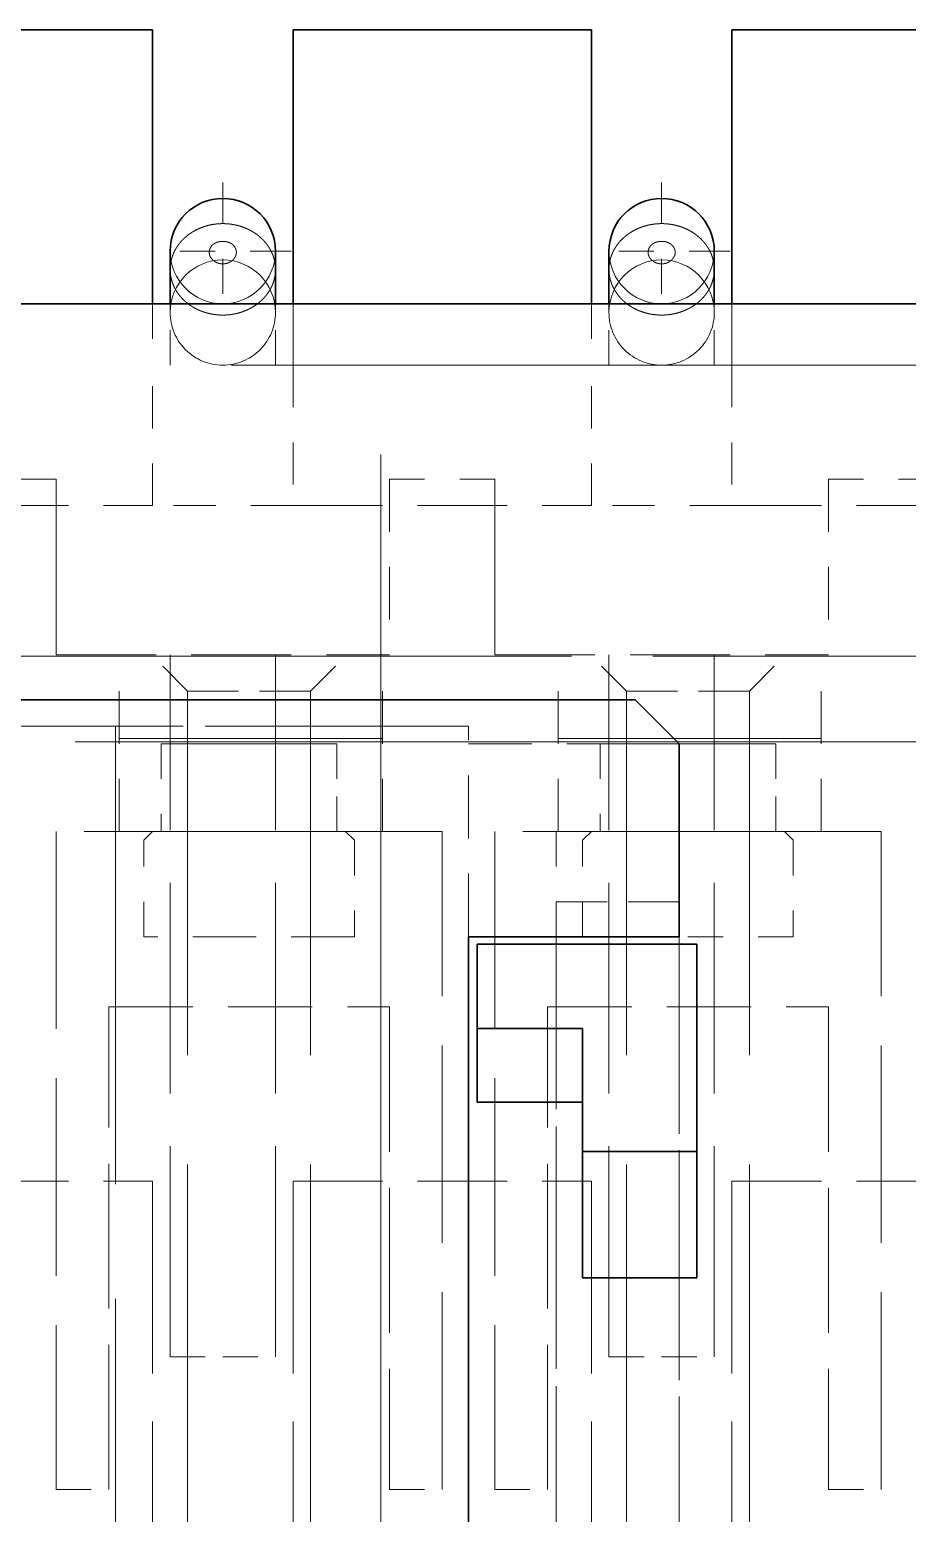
# Model space of a CAD drawing. Extents: x 23 to 417, y 3 to 294.
# Drawn here: x 119.274 to 121.774, y 101.835 to 106.062 of the extents above; entities that cross this region are included whole.
import ezdxf

# ---------------------------------------------------------------- set-up
doc = ezdxf.new("R2010")
doc.units = 0
doc.linetypes.add('DASHDOT', pattern=[18.5, 12, -3, 0.5, -3])
doc.linetypes.add('DASHED', pattern=[15, 12, -3])
doc.layers.get('0').update_dxf_attribs({"lineweight": 13})

# ---------------------------------------------------------------- blocks, each defined once
blk = doc.blocks.new('BLOCK3479')
at = {"color": 7, "linetype": 'DASHDOT', "lineweight": 13, "ltscale": 0.0195}
for p, q in [((-0.9002, -39.8223), (-0.9002, -40.6023)), ((-0.5102, -40.2123), (-1.2902, -40.2123))]:
    blk.add_line(p, q, dxfattribs=at)
blk = doc.blocks.new('BLOCK3480')
at = {"color": 7, "linetype": 'DASHDOT', "lineweight": 13, "ltscale": 0.0195}
for p, q in [((1.5998, -39.8223), (1.5998, -40.6023)), ((1.9898, -40.2123), (1.2098, -40.2123))]:
    blk.add_line(p, q, dxfattribs=at)
blk = doc.blocks.new('BLOCK3494')
at = {"color": 7, "lineweight": 35, "ltscale": 0.0425}
for p, q in [((-3.0002, -38.9523), (-1.3002, -38.9523)), ((-3.0002, -38.9523), (-1.3002, -38.9523)), ((-0.5002, -38.9523), (1.1998, -38.9523)), ((-0.5002, -38.9523), (1.1998, -38.9523)), ((1.9998, -38.9523), (3.6998, -38.9523)), ((1.9998, -38.9523), (3.6998, -38.9523))]:
    blk.add_line(p, q, dxfattribs=at)
at = {"color": 7, "lineweight": 35, "ltscale": 0.039}
for p, q in [((-1.3002, -38.9523), (-1.3002, -40.5123)), ((-1.3002, -38.9523), (-1.3002, -40.5123)), ((-0.5002, -40.5123), (-0.5002, -38.9523)), ((-0.5002, -40.5123), (-0.5002, -38.9523)), ((1.1998, -38.9523), (1.1998, -40.5123)), ((1.1998, -38.9523), (1.1998, -40.5123)), ((1.9998, -40.5123), (1.9998, -38.9523)), ((1.9998, -40.5123), (1.9998, -38.9523))]:
    blk.add_line(p, q, dxfattribs=at)
at = {"color": 7, "lineweight": 35, "ltscale": 0.0075}
for p, q in [((-1.2002, -40.5123), (-1.2002, -40.2123)), ((-1.2002, -40.5123), (-1.2002, -40.2123)), ((-0.6002, -40.5123), (-0.6002, -40.2123)), ((-0.6002, -40.5123), (-0.6002, -40.2123)), ((1.2998, -40.5123), (1.2998, -40.2123)), ((1.2998, -40.5123), (1.2998, -40.2123)), ((1.8998, -40.5123), (1.8998, -40.2123)), ((1.8998, -40.5123), (1.8998, -40.2123))]:
    blk.add_line(p, q, dxfattribs=at)
at = {"color": 7, "linetype": 'DASHED', "lineweight": 13, "ltscale": 0.00875}
for p, q in [((-1.2002, -40.2123), (-1.2002, -40.5623)), ((-1.2002, -40.2123), (-1.2002, -40.5623)), ((-0.6002, -40.2123), (-0.6002, -40.5623)), ((-0.6002, -40.2123), (-0.6002, -40.5623)), ((1.2998, -40.2123), (1.2998, -40.5623)), ((1.2998, -40.2123), (1.2998, -40.5623)), ((1.8998, -40.2123), (1.8998, -40.5623)), ((1.8998, -40.2123), (1.8998, -40.5623)), ((-1.3002, -40.5123), (-1.3002, -40.8623)), ((-1.3002, -40.5123), (-1.3002, -40.8623)), ((-1.2002, -40.8623), (-1.2002, -40.5123)), ((-1.2002, -40.8623), (-1.2002, -40.5123)), ((-0.6002, -40.8623), (-0.6002, -40.5123)), ((-0.6002, -40.8623), (-0.6002, -40.5123)), ((-0.5002, -40.8623), (-0.5002, -40.5123)), ((-0.5002, -40.5123), (-0.5002, -40.8623)), ((1.1998, -40.5123), (1.1998, -40.8623)), ((1.1998, -40.5123), (1.1998, -40.8623)), ((1.2998, -40.8623), (1.2998, -40.5123)), ((1.2998, -40.8623), (1.2998, -40.5123)), ((1.8998, -40.8623), (1.8998, -40.5123)), ((1.8998, -40.8623), (1.8998, -40.5123)), ((1.9998, -40.8623), (1.9998, -40.5123)), ((1.9998, -40.5123), (1.9998, -40.8623))]:
    blk.add_line(p, q, dxfattribs=at)
at = {"color": 7, "linetype": 'DASHED', "lineweight": 13, "ltscale": 0.006138}
for p, q in [((-1.2002, -40.5623), (-1.2002, -40.3168)), ((-1.2002, -40.5623), (-1.2002, -40.3168)), ((-0.6002, -40.5623), (-0.6002, -40.3168)), ((-0.6002, -40.5623), (-0.6002, -40.3168)), ((1.2998, -40.5623), (1.2998, -40.3168)), ((1.2998, -40.5623), (1.2998, -40.3168)), ((1.8998, -40.5623), (1.8998, -40.3168)), ((1.8998, -40.5623), (1.8998, -40.3168))]:
    blk.add_line(p, q, dxfattribs=at)
at = {"color": 7, "lineweight": 35, "ltscale": 0.4625}
for p, q in [((7.0998, -40.5123), (-11.4002, -40.5123)), ((-11.4002, -40.5123), (7.0998, -40.5123))]:
    blk.add_line(p, q, dxfattribs=at)
at = {"color": 7, "linetype": 'DASHED', "lineweight": 13}
for p, q in [((-15.8502, -40.8623), (11.5498, -40.8623)), ((-15.8502, -40.8623), (11.5498, -40.8623)), ((10.2596, -43.0095), (-14.2604, -43.0095)), ((10.2596, -43.0095), (-14.2604, -43.0095))]:
    blk.add_line(p, q, dxfattribs=at)
at = {"color": 7, "linetype": 'DASHED', "lineweight": 13, "ltscale": 0.02}
for p, q in [((-1.3002, -41.6623), (-1.3002, -40.8623)), ((-1.3002, -41.6623), (-1.3002, -40.8623)), ((-0.5002, -40.8623), (-0.5002, -41.6623)), ((-0.5002, -40.8623), (-0.5002, -41.6623)), ((1.1998, -41.6623), (1.1998, -40.8623)), ((1.1998, -41.6623), (1.1998, -40.8623)), ((1.9998, -40.8623), (1.9998, -41.6623)), ((1.9998, -40.8623), (1.9998, -41.6623)), ((-0.5002, -41.6623), (-1.3002, -41.6623)), ((-0.5002, -41.6623), (-1.3002, -41.6623)), ((1.9998, -41.6623), (1.1998, -41.6623)), ((1.9998, -41.6623), (1.1998, -41.6623))]:
    blk.add_line(p, q, dxfattribs=at)
at = {"color": 7, "linetype": 'DASHED', "lineweight": 13, "ltscale": 0.015}
for p, q in [((-1.8502, -41.5123), (-2.4502, -41.5123)), ((-2.4502, -41.5123), (-1.8502, -41.5123)), ((0.6498, -41.5123), (0.0498, -41.5123)), ((0.0498, -41.5123), (0.6498, -41.5123)), ((3.1498, -41.5123), (2.5498, -41.5123)), ((2.5498, -41.5123), (3.1498, -41.5123))]:
    blk.add_line(p, q, dxfattribs=at)
at = {"color": 7, "linetype": 'DASHED', "lineweight": 13, "ltscale": 0.025}
for p, q in [((-1.8502, -42.5123), (-1.8502, -41.5123)), ((-1.8502, -41.5123), (-1.8502, -42.5123)), ((0.0498, -41.5123), (0.0498, -42.5123)), ((0.0498, -41.5123), (0.0498, -42.5123)), ((0.6498, -42.5123), (0.6498, -41.5123)), ((0.6498, -41.5123), (0.6498, -42.5123)), ((2.5498, -41.5123), (2.5498, -42.5123)), ((2.5498, -41.5123), (2.5498, -42.5123)), ((-1.4904, -43.5195), (-1.4904, -42.5195)), ((-1.4904, -43.5195), (-1.4904, -42.5195)), ((0.0096, -43.5195), (0.0096, -42.5195)), ((0.0096, -43.5195), (0.0096, -42.5195)), ((1.0096, -43.5195), (1.0096, -42.5195)), ((1.0096, -43.5195), (1.0096, -42.5195)), ((2.5096, -43.5195), (2.5096, -42.5195)), ((2.5096, -43.5195), (2.5096, -42.5195)), ((-1.2504, -43.0195), (-0.2504, -43.0195)), ((-0.2504, -43.0195), (-1.2504, -43.0195)), ((1.2496, -43.0195), (2.2496, -43.0195)), ((2.2496, -43.0195), (1.2496, -43.0195))]:
    blk.add_line(p, q, dxfattribs=at)
at = {"color": 7, "linetype": 'DASHED', "lineweight": 13, "ltscale": 0.0425}
for p, q in [((-3.0002, -41.6623), (-1.3002, -41.6623)), ((-3.0002, -41.6623), (-1.3002, -41.6623)), ((-0.5002, -41.6623), (1.1998, -41.6623)), ((-0.5002, -41.6623), (1.1998, -41.6623)), ((1.9998, -41.6623), (3.6998, -41.6623)), ((1.9998, -41.6623), (3.6998, -41.6623)), ((-3.0002, -45.5123), (-1.3002, -45.5123)), ((-3.0002, -45.5123), (-1.3002, -45.5123)), ((-0.5002, -45.5123), (1.1998, -45.5123)), ((-0.5002, -45.5123), (1.1998, -45.5123)), ((1.9998, -45.5123), (3.6998, -45.5123)), ((1.9998, -45.5123), (3.6998, -45.5123))]:
    blk.add_line(p, q, dxfattribs=at)
at = {"color": 7, "linetype": 'DASHED', "lineweight": 13, "ltscale": 0.4625}
for p, q in [((7.0998, -42.5195), (-11.4002, -42.5195)), ((-11.4002, -42.5195), (7.0998, -42.5195))]:
    blk.add_line(p, q, dxfattribs=at)
at = {"color": 7, "linetype": 'DASHED', "lineweight": 13, "ltscale": 0.0475}
for p, q in [((-1.8502, -42.5123), (0.0498, -42.5123)), ((-1.8502, -42.5123), (0.0498, -42.5123)), ((0.6498, -42.5123), (2.5498, -42.5123)), ((0.6498, -42.5123), (2.5498, -42.5123))]:
    blk.add_line(p, q, dxfattribs=at)
at = {"color": 7, "linetype": 'DASHED', "lineweight": 13, "ltscale": 0.007071}
for p, q in [((-1.1004, -42.7195), (-1.3004, -42.5195)), ((-1.1004, -42.7195), (-1.3004, -42.5195)), ((-0.4004, -42.7195), (-0.2004, -42.5195)), ((-0.4004, -42.7195), (-0.2004, -42.5195)), ((1.3996, -42.7195), (1.1996, -42.5195)), ((1.3996, -42.7195), (1.1996, -42.5195)), ((2.0996, -42.7195), (2.2996, -42.5195)), ((2.0996, -42.7195), (2.2996, -42.5195))]:
    blk.add_line(p, q, dxfattribs=at)
at = {"color": 7, "linetype": 'DASHED', "lineweight": 13, "ltscale": 0.1}
for p, q in [((-1.2002, -46.5123), (-1.2002, -42.5123)), ((-1.2002, -46.5123), (-1.2002, -42.5123)), ((-0.6002, -46.5123), (-0.6002, -42.5123)), ((-0.6002, -46.5123), (-0.6002, -42.5123)), ((1.2998, -46.5123), (1.2998, -42.5123)), ((1.2998, -46.5123), (1.2998, -42.5123)), ((1.8998, -46.5123), (1.8998, -42.5123)), ((1.8998, -46.5123), (1.8998, -42.5123))]:
    blk.add_line(p, q, dxfattribs=at)
at = {"color": 7, "lineweight": 35, "ltscale": 0.1725}
blk.add_line((-5.4504, -42.7695), (1.4496, -42.7695), dxfattribs=at)
blk.add_line((-5.4504, -42.7695), (1.4496, -42.7695), dxfattribs=at)
at = {"color": 7, "linetype": 'DASHED', "lineweight": 13, "ltscale": 0.0175}
for p, q in [((-0.4004, -42.7195), (-1.1004, -42.7195)), ((-1.1004, -42.7195), (-0.4004, -42.7195)), ((-0.4004, -42.7195), (-1.1004, -42.7195)), ((-1.1004, -42.7195), (-0.4004, -42.7195)), ((2.0996, -42.7195), (1.3996, -42.7195)), ((1.3996, -42.7195), (2.0996, -42.7195)), ((2.0996, -42.7195), (1.3996, -42.7195)), ((1.3996, -42.7195), (2.0996, -42.7195)), ((1.6996, -43.5195), (0.9996, -43.5195)), ((1.6996, -43.5195), (0.9996, -43.5195)), ((0.9996, -43.9195), (1.6996, -43.9195)), ((1.6996, -43.9195), (0.9996, -43.9195))]:
    blk.add_line(p, q, dxfattribs=at)
at = {"color": 7, "linetype": 'DASHED', "lineweight": 13, "ltscale": 0.2075}
for p, q in [((-1.1004, -51.0195), (-1.1004, -42.7195)), ((-1.1004, -51.0195), (-1.1004, -42.7195)), ((-0.4004, -51.0195), (-0.4004, -42.7195)), ((-0.4004, -51.0195), (-0.4004, -42.7195)), ((1.3996, -51.0195), (1.3996, -42.7195)), ((1.3996, -51.0195), (1.3996, -42.7195)), ((2.0996, -51.0195), (2.0996, -42.7195)), ((2.0996, -51.0195), (2.0996, -42.7195))]:
    blk.add_line(p, q, dxfattribs=at)
at = {"color": 7, "lineweight": 35, "ltscale": 0.008839}
blk.add_line((1.6996, -43.0195), (1.4496, -42.7695), dxfattribs=at)
blk.add_line((1.6996, -43.0195), (1.4496, -42.7695), dxfattribs=at)
at = {"color": 7, "linetype": 'DASHED', "lineweight": 13, "ltscale": 0.125}
for p, q in [((0.4996, -42.9195), (-4.5004, -42.9195)), ((-4.5004, -42.9195), (0.4996, -42.9195))]:
    blk.add_line(p, q, dxfattribs=at)
at = {"color": 7, "linetype": 'DASHED', "lineweight": 13, "ltscale": 0.02445}
blk.add_line((-1.5114, -42.9195), (-2.4894, -42.9195), dxfattribs=at)
blk.add_line((-1.5114, -42.9195), (-2.4894, -42.9195), dxfattribs=at)
at = {"color": 7, "linetype": 'DASHED', "lineweight": 13, "ltscale": 0.2175}
blk.add_line((-1.5114, -42.9195), (-1.5114, -51.6195), dxfattribs=at)
blk.add_line((-1.5114, -42.9195), (-1.5114, -51.6195), dxfattribs=at)
at = {"color": 7, "linetype": 'DASHED', "lineweight": 13, "ltscale": 0.03}
for p, q in [((0.4996, -44.1195), (0.4996, -42.9195)), ((0.4996, -44.1195), (0.4996, -42.9195)), ((0.4996, -43.0195), (1.6996, -43.0195)), ((0.4996, -43.0195), (1.6996, -43.0195)), ((-0.1504, -44.1195), (-1.3504, -44.1195)), ((-0.1504, -44.1195), (-1.3504, -44.1195))]:
    blk.add_line(p, q, dxfattribs=at)
at = {"color": 7, "linetype": 'DASHED', "lineweight": 13, "ltscale": 0.0375}
for p, q in [((0.0096, -42.9895), (-1.4904, -42.9895)), ((-1.4904, -42.9895), (0.0096, -42.9895)), ((2.5096, -42.9895), (1.0096, -42.9895)), ((1.0096, -42.9895), (2.5096, -42.9895)), ((-1.4904, -43.5195), (0.0096, -43.5195)), ((0.0096, -43.5195), (-1.4904, -43.5195)), ((1.0096, -43.5195), (2.5096, -43.5195)), ((2.5096, -43.5195), (1.0096, -43.5195))]:
    blk.add_line(p, q, dxfattribs=at)
at = {"color": 7, "linetype": 'DASHED', "lineweight": 13, "ltscale": 0.0125}
for p, q in [((-1.2504, -43.0195), (-1.2504, -43.5195)), ((-1.2504, -43.0195), (-1.2504, -43.5195)), ((-0.2504, -43.5195), (-0.2504, -43.0195)), ((-0.2504, -43.0195), (-0.2504, -43.5195)), ((1.2496, -43.0195), (1.2496, -43.5195)), ((1.2496, -43.0195), (1.2496, -43.5195)), ((2.2496, -43.5195), (2.2496, -43.0195)), ((2.2496, -43.0195), (2.2496, -43.5195))]:
    blk.add_line(p, q, dxfattribs=at)
at = {"color": 7, "lineweight": 35, "ltscale": 0.0275}
blk.add_line((1.6996, -43.0195), (1.6996, -44.1195), dxfattribs=at)
blk.add_line((1.6996, -43.0195), (1.6996, -44.1195), dxfattribs=at)
at = {"color": 7, "linetype": 'DASHED', "lineweight": 13, "ltscale": 0.009}
for p, q in [((-1.4904, -43.5195), (-1.8504, -43.5195)), ((-1.4904, -43.5195), (-1.8504, -43.5195)), ((1.0096, -43.5195), (0.6496, -43.5195)), ((1.0096, -43.5195), (0.6496, -43.5195))]:
    blk.add_line(p, q, dxfattribs=at)
at = {"color": 7, "linetype": 'DASHED', "lineweight": 13, "ltscale": 0.09375}
for p, q in [((-1.8504, -43.5195), (-1.8504, -47.2695)), ((-1.8504, -43.5195), (-1.8504, -47.2695)), ((0.3496, -47.2695), (0.3496, -43.5195)), ((0.3496, -47.2695), (0.3496, -43.5195)), ((0.6496, -43.5195), (0.6496, -47.2695)), ((0.6496, -43.5195), (0.6496, -47.2695)), ((2.8496, -47.2695), (2.8496, -43.5195)), ((2.8496, -47.2695), (2.8496, -43.5195))]:
    blk.add_line(p, q, dxfattribs=at)
at = {"color": 7, "linetype": 'DASHED', "lineweight": 13, "ltscale": 0.00475}
for p, q in [((-1.3004, -43.5195), (-1.4904, -43.5195)), ((-1.4904, -43.5195), (-1.3004, -43.5195)), ((1.1996, -43.5195), (1.0096, -43.5195)), ((1.0096, -43.5195), (1.1996, -43.5195))]:
    blk.add_line(p, q, dxfattribs=at)
at = {"color": 7, "linetype": 'DASHED', "lineweight": 13, "ltscale": 0.001768}
for p, q in [((-1.3504, -43.5695), (-1.3004, -43.5195)), ((-1.3504, -43.5695), (-1.3004, -43.5195)), ((-0.2004, -43.5195), (-0.1504, -43.5695)), ((-0.2004, -43.5195), (-0.1504, -43.5695)), ((1.1496, -43.5695), (1.1996, -43.5195)), ((1.1496, -43.5695), (1.1996, -43.5195)), ((2.2996, -43.5195), (2.3496, -43.5695)), ((2.2996, -43.5195), (2.3496, -43.5695))]:
    blk.add_line(p, q, dxfattribs=at)
at = {"color": 7, "linetype": 'DASHED', "lineweight": 13, "ltscale": 0.00525}
for p, q in [((0.0096, -43.5195), (-0.2004, -43.5195)), ((0.0096, -43.5195), (-0.2004, -43.5195)), ((2.5096, -43.5195), (2.2996, -43.5195)), ((2.5096, -43.5195), (2.2996, -43.5195))]:
    blk.add_line(p, q, dxfattribs=at)
at = {"color": 7, "linetype": 'DASHED', "lineweight": 13, "ltscale": 0.0085}
for p, q in [((0.0096, -43.5195), (0.3496, -43.5195)), ((0.3496, -43.5195), (0.0096, -43.5195)), ((2.5096, -43.5195), (2.8496, -43.5195)), ((2.8496, -43.5195), (2.5096, -43.5195))]:
    blk.add_line(p, q, dxfattribs=at)
at = {"color": 7, "linetype": 'DASHED', "lineweight": 13, "ltscale": 0.01}
blk.add_line((0.9996, -43.5195), (0.9996, -43.9195), dxfattribs=at)
blk.add_line((0.9996, -43.5195), (0.9996, -43.9195), dxfattribs=at)
at = {"color": 7, "linetype": 'DASHED', "lineweight": 13, "ltscale": 0.01375}
for p, q in [((-1.3504, -44.1195), (-1.3504, -43.5695)), ((-1.3504, -44.1195), (-1.3504, -43.5695)), ((-0.1504, -43.5695), (-0.1504, -44.1195)), ((-0.1504, -43.5695), (-0.1504, -44.1195)), ((1.1496, -44.1195), (1.1496, -43.5695)), ((1.1496, -44.1195), (1.1496, -43.5695)), ((2.3496, -43.5695), (2.3496, -44.1195)), ((2.3496, -43.5695), (2.3496, -44.1195))]:
    blk.add_line(p, q, dxfattribs=at)
at = {"color": 7, "linetype": 'DASHED', "lineweight": 13, "ltscale": 0.098571}
for p, q in [((0.9996, -47.8623), (0.9996, -43.9195)), ((0.9996, -43.9195), (0.9996, -47.8623))]:
    blk.add_line(p, q, dxfattribs=at)
at = {"color": 7, "lineweight": 35, "ltscale": 0.1775}
blk.add_line((0.4996, -44.1195), (0.4996, -51.2195), dxfattribs=at)
blk.add_line((0.4996, -44.1195), (0.4996, -51.2195), dxfattribs=at)
at = {"color": 7, "lineweight": 35, "ltscale": 0.03}
blk.add_line((1.6996, -44.1195), (0.4996, -44.1195), dxfattribs=at)
blk.add_line((1.6996, -44.1195), (0.4996, -44.1195), dxfattribs=at)
at = {"color": 7, "linetype": 'DASHED', "lineweight": 13, "ltscale": 0.093571}
for p, q in [((1.6996, -47.8623), (1.6996, -44.1195)), ((1.6996, -44.1195), (1.6996, -47.8623))]:
    blk.add_line(p, q, dxfattribs=at)
at = {"color": 7, "linetype": 'DASHED', "lineweight": 13, "ltscale": 0.01625}
blk.add_line((2.3496, -44.1195), (1.6996, -44.1195), dxfattribs=at)
blk.add_line((2.3496, -44.1195), (1.6996, -44.1195), dxfattribs=at)
at = {"color": 7, "lineweight": 35, "ltscale": 0.012}
blk.add_line((0.5498, -44.6423), (0.5498, -44.1623), dxfattribs=at)
blk.add_line((0.5498, -44.6423), (0.5498, -44.1623), dxfattribs=at)
at = {"color": 7, "lineweight": 35, "ltscale": 0.03125}
blk.add_line((0.5498, -44.1623), (1.7998, -44.1623), dxfattribs=at)
blk.add_line((0.5498, -44.1623), (1.7998, -44.1623), dxfattribs=at)
at = {"color": 7, "lineweight": 35, "ltscale": 0.0295}
blk.add_line((1.7998, -45.3423), (1.7998, -44.1623), dxfattribs=at)
blk.add_line((1.7998, -45.3423), (1.7998, -44.1623), dxfattribs=at)
at = {"color": 7, "linetype": 'DASHED', "lineweight": 13, "ltscale": 0.06875}
for p, q in [((-1.5504, -47.2695), (-1.5504, -44.5195)), ((-1.5504, -47.2695), (-1.5504, -44.5195)), ((0.0496, -44.5195), (0.0496, -47.2695)), ((0.0496, -44.5195), (0.0496, -47.2695)), ((0.9496, -47.2695), (0.9496, -44.5195)), ((0.9496, -47.2695), (0.9496, -44.5195)), ((2.5496, -44.5195), (2.5496, -47.2695)), ((2.5496, -44.5195), (2.5496, -47.2695))]:
    blk.add_line(p, q, dxfattribs=at)
at = {"color": 7, "linetype": 'DASHED', "lineweight": 13, "ltscale": 0.04}
for p, q in [((-1.5504, -44.5195), (0.0496, -44.5195)), ((-1.5504, -44.5195), (0.0496, -44.5195)), ((0.9496, -44.5195), (2.5496, -44.5195)), ((0.9496, -44.5195), (2.5496, -44.5195))]:
    blk.add_line(p, q, dxfattribs=at)
at = {"color": 7, "lineweight": 35, "ltscale": 0.015}
for p, q in [((1.1498, -44.6423), (0.5498, -44.6423)), ((0.5498, -44.6423), (1.1498, -44.6423)), ((0.5498, -45.0623), (1.1498, -45.0623)), ((0.5498, -45.0623), (1.1498, -45.0623))]:
    blk.add_line(p, q, dxfattribs=at)
at = {"color": 7, "lineweight": 35, "ltscale": 0.0105}
blk.add_line((0.5498, -45.0623), (0.5498, -44.6423), dxfattribs=at)
blk.add_line((0.5498, -45.0623), (0.5498, -44.6423), dxfattribs=at)
at = {"color": 7, "lineweight": 35, "ltscale": 0.0175}
blk.add_line((1.1498, -45.3423), (1.1498, -44.6423), dxfattribs=at)
blk.add_line((1.1498, -45.3423), (1.1498, -44.6423), dxfattribs=at)
at = {"color": 7, "lineweight": 35, "ltscale": 0.01625}
for p, q in [((1.7998, -45.3423), (1.1498, -45.3423)), ((1.1498, -45.3423), (1.7998, -45.3423)), ((1.1498, -46.0623), (1.7998, -46.0623)), ((1.1498, -46.0623), (1.7998, -46.0623))]:
    blk.add_line(p, q, dxfattribs=at)
at = {"color": 7, "lineweight": 35, "ltscale": 0.018}
for p, q in [((1.1498, -45.3423), (1.1498, -46.0623)), ((1.1498, -46.0623), (1.1498, -45.3423)), ((1.7998, -46.0623), (1.7998, -45.3423)), ((1.7998, -46.0623), (1.7998, -45.3423))]:
    blk.add_line(p, q, dxfattribs=at)
at = {"color": 7, "linetype": 'DASHED', "lineweight": 13, "ltscale": 0.09125}
for p, q in [((-1.3002, -45.5123), (-1.3002, -49.1623)), ((-1.3002, -45.5123), (-1.3002, -49.1623)), ((-0.5002, -45.5123), (-0.5002, -49.1623)), ((-0.5002, -45.5123), (-0.5002, -49.1623)), ((1.1998, -45.5123), (1.1998, -49.1623)), ((1.1998, -45.5123), (1.1998, -49.1623)), ((1.9998, -45.5123), (1.9998, -49.1623)), ((1.9998, -45.5123), (1.9998, -49.1623))]:
    blk.add_line(p, q, dxfattribs=at)
at = {"color": 7, "linetype": 'DASHED', "lineweight": 13, "ltscale": 0.0075}
for p, q in [((-1.2002, -46.5123), (-0.9002, -46.5123)), ((-1.2002, -46.5123), (-0.9002, -46.5123)), ((-0.9002, -46.5123), (-0.6002, -46.5123)), ((-0.9002, -46.5123), (-0.6002, -46.5123)), ((1.2998, -46.5123), (1.5998, -46.5123)), ((1.2998, -46.5123), (1.5998, -46.5123)), ((1.5998, -46.5123), (1.8998, -46.5123)), ((1.5998, -46.5123), (1.8998, -46.5123)), ((-1.8504, -47.2695), (-1.5504, -47.2695)), ((-1.8504, -47.2695), (-1.5504, -47.2695)), ((0.0496, -47.2695), (0.3496, -47.2695)), ((0.0496, -47.2695), (0.3496, -47.2695)), ((0.6496, -47.2695), (0.9496, -47.2695)), ((0.6496, -47.2695), (0.9496, -47.2695)), ((2.5496, -47.2695), (2.8496, -47.2695)), ((2.5496, -47.2695), (2.8496, -47.2695))]:
    blk.add_line(p, q, dxfattribs=at)
at = {"color": 7, "lineweight": 35}
for centre in [(-0.9002, -40.2123), (-0.9002, -40.2123), (1.5998, -40.2123), (1.5998, -40.2123)]:
    blk.add_arc(centre, 0.3, 0, 180, dxfattribs=at)
at = {"color": 7, "linetype": 'DASHED', "lineweight": 13}
for centre, start, end in [((-0.9002, -40.2123), 180, 360), ((-0.9002, -40.2123), 180, 360), ((1.5998, -40.2123), 180, 360), ((1.5998, -40.2123), 180, 360), ((-0.9002, -40.5623), 90, 179.99999), ((-0.9002, -40.5623), 90, 179.99999), ((-0.9002, -40.5623), 0.00001, 90), ((-0.9002, -40.5623), 0.00001, 90), ((1.5998, -40.5623), 90, 179.99999), ((1.5998, -40.5623), 90, 179.99999), ((1.5998, -40.5623), 0.00001, 90), ((1.5998, -40.5623), 0.00001, 90), ((-0.9002, -40.5623), 179.99999, 270), ((-0.9002, -40.5623), 179.99999, 270), ((-0.9002, -40.5623), 270, 0.00001), ((-0.9002, -40.5623), 270, 0.00001), ((1.5998, -40.5623), 179.99999, 270), ((1.5998, -40.5623), 179.99999, 270), ((1.5998, -40.5623), 270, 0.00001), ((1.5998, -40.5623), 270, 0.00001)]:
    blk.add_arc(centre, 0.3, start, end, dxfattribs=at)
for points, knots in [([(-1.2002, -40.3168), (-1.2002, -40.2844), (-1.1944, -40.252), (-1.1827, -40.2205), (-1.1482, -40.1612), (-1.0947, -40.1141), (-1.0636, -40.0943), (-1.0123, -40.0714), (-0.9572, -40.0598), (-0.9382, -40.0571), (-0.9192, -40.0558), (-0.9002, -40.0558)], [0, 0, 0, 0, 0, 0, 0.311987, 0.311987, 0.311987, 0.6316022, 0.6316022, 0.6316022, 0.7936821, 0.7936821, 0.7936821, 0.7936821, 0.7936821, 0.7936821]), ([(-0.9002, -40.0558), (-0.9384, -40.0558), (-0.9762, -40.0611), (-1.0131, -40.0715), (-1.0815, -40.1024), (-1.1358, -40.1504), (-1.1582, -40.1776), (-1.1834, -40.2221), (-1.1961, -40.2699), (-1.1988, -40.2855), (-1.2002, -40.3012), (-1.2002, -40.3168)], [0, 0, 0, 0, 0, 0, 0.3246153, 0.3246153, 0.3246153, 0.6408949, 0.6408949, 0.6408949, 0.7914668, 0.7914668, 0.7914668, 0.7914668, 0.7914668, 0.7914668]), ([(-0.9002, -40.0558), (-0.862, -40.0558), (-0.8241, -40.0611), (-0.7872, -40.0715), (-0.7189, -40.1024), (-0.6645, -40.1504), (-0.6422, -40.1776), (-0.6169, -40.2221), (-0.6042, -40.2699), (-0.6015, -40.2855), (-0.6002, -40.3012), (-0.6002, -40.3168)], [0, 0, 0, 0, 0, 0, 0.3246153, 0.3246153, 0.3246153, 0.6408949, 0.6408949, 0.6408949, 0.7914668, 0.7914668, 0.7914668, 0.7914668, 0.7914668, 0.7914668]), ([(-0.6002, -40.3168), (-0.6002, -40.2844), (-0.606, -40.252), (-0.6176, -40.2205), (-0.6521, -40.1612), (-0.7056, -40.1141), (-0.7367, -40.0943), (-0.788, -40.0714), (-0.8432, -40.0598), (-0.8621, -40.0571), (-0.8811, -40.0558), (-0.9002, -40.0558)], [0, 0, 0, 0, 0, 0, 0.311987, 0.311987, 0.311987, 0.6316022, 0.6316022, 0.6316022, 0.7936821, 0.7936821, 0.7936821, 0.7936821, 0.7936821, 0.7936821]), ([(1.2998, -40.3168), (1.2998, -40.2844), (1.3056, -40.252), (1.3173, -40.2205), (1.3518, -40.1612), (1.4053, -40.1141), (1.4364, -40.0943), (1.4877, -40.0714), (1.5428, -40.0598), (1.5618, -40.0571), (1.5808, -40.0558), (1.5998, -40.0558)], [0, 0, 0, 0, 0, 0, 0.311987, 0.311987, 0.311987, 0.6316022, 0.6316022, 0.6316022, 0.7936821, 0.7936821, 0.7936821, 0.7936821, 0.7936821, 0.7936821]), ([(1.5998, -40.0558), (1.5616, -40.0558), (1.5238, -40.0611), (1.4869, -40.0715), (1.4185, -40.1024), (1.3642, -40.1504), (1.3418, -40.1776), (1.3166, -40.2221), (1.3039, -40.2699), (1.3012, -40.2855), (1.2998, -40.3012), (1.2998, -40.3168)], [0, 0, 0, 0, 0, 0, 0.3246153, 0.3246153, 0.3246153, 0.6408949, 0.6408949, 0.6408949, 0.7914668, 0.7914668, 0.7914668, 0.7914668, 0.7914668, 0.7914668]), ([(1.5998, -40.0558), (1.638, -40.0558), (1.6759, -40.0611), (1.7128, -40.0715), (1.7811, -40.1024), (1.8355, -40.1504), (1.8578, -40.1776), (1.8831, -40.2221), (1.8958, -40.2699), (1.8985, -40.2855), (1.8998, -40.3012), (1.8998, -40.3168)], [0, 0, 0, 0, 0, 0, 0.3246153, 0.3246153, 0.3246153, 0.6408949, 0.6408949, 0.6408949, 0.7914668, 0.7914668, 0.7914668, 0.7914668, 0.7914668, 0.7914668]), ([(1.8998, -40.3168), (1.8998, -40.2844), (1.894, -40.252), (1.8824, -40.2205), (1.8479, -40.1612), (1.7944, -40.1141), (1.7633, -40.0943), (1.712, -40.0714), (1.6568, -40.0598), (1.6379, -40.0571), (1.6189, -40.0558), (1.5998, -40.0558)], [0, 0, 0, 0, 0, 0, 0.311987, 0.311987, 0.311987, 0.6316022, 0.6316022, 0.6316022, 0.7936821, 0.7936821, 0.7936821, 0.7936821, 0.7936821, 0.7936821]), ([(-0.9002, -40.2847), (-0.9059, -40.2849), (-0.9117, -40.2845), (-0.9173, -40.2837), (-0.9333, -40.2797), (-0.9478, -40.2718), (-0.9566, -40.2648), (-0.9701, -40.2499), (-0.977, -40.2322), (-0.9786, -40.2226), (-0.9773, -40.2047), (-0.9693, -40.189), (-0.9638, -40.1818), (-0.9517, -40.1703), (-0.9377, -40.1634), (-0.9301, -40.1608), (-0.9197, -40.1584), (-0.9097, -40.1573), (-0.9066, -40.1571), (-0.9034, -40.157), (-0.9002, -40.157)], [0, 0, 0, 0, 0, 0, 0.0703564, 0.0703564, 0.0703564, 0.2097702, 0.2097702, 0.2097702, 0.3459265, 0.3459265, 0.3459265, 0.4814373, 0.4814373, 0.4814373, 0.6151693, 0.6151693, 0.6151693, 0.6770153, 0.6770153, 0.6770153, 0.6770153, 0.6770153, 0.6770153]), ([(-0.9002, -40.2847), (-0.9059, -40.2849), (-0.9117, -40.2845), (-0.9173, -40.2837), (-0.9333, -40.2797), (-0.9478, -40.2718), (-0.9566, -40.2648), (-0.9701, -40.2499), (-0.977, -40.2322), (-0.9786, -40.2226), (-0.9773, -40.2047), (-0.9693, -40.189), (-0.9638, -40.1818), (-0.9517, -40.1703), (-0.9377, -40.1634), (-0.9301, -40.1608), (-0.9197, -40.1584), (-0.9097, -40.1573), (-0.9066, -40.1571), (-0.9034, -40.157), (-0.9002, -40.157)], [0, 0, 0, 0, 0, 0, 0.0703564, 0.0703564, 0.0703564, 0.2097702, 0.2097702, 0.2097702, 0.3459265, 0.3459265, 0.3459265, 0.4814373, 0.4814373, 0.4814373, 0.6151693, 0.6151693, 0.6151693, 0.6770153, 0.6770153, 0.6770153, 0.6770153, 0.6770153, 0.6770153]), ([(-0.9002, -40.157), (-0.8933, -40.157), (-0.8864, -40.1575), (-0.8798, -40.1585), (-0.8652, -40.1621), (-0.8513, -40.1692), (-0.8447, -40.1738), (-0.8316, -40.1869), (-0.8236, -40.2042), (-0.8213, -40.2147), (-0.823, -40.2348), (-0.8331, -40.253), (-0.8394, -40.2606), (-0.8515, -40.2711), (-0.866, -40.2784), (-0.8711, -40.2804), (-0.8798, -40.283), (-0.8889, -40.2844), (-0.8927, -40.2847), (-0.8964, -40.2848), (-0.9002, -40.2847)], [0, 0, 0, 0, 0, 0, 0.1326688, 0.1326688, 0.1326688, 0.2667082, 0.2667082, 0.2667082, 0.4245236, 0.4245236, 0.4245236, 0.5616617, 0.5616617, 0.5616617, 0.6315605, 0.6315605, 0.6315605, 0.6773858, 0.6773858, 0.6773858, 0.6773858, 0.6773858, 0.6773858]), ([(-0.9002, -40.157), (-0.8933, -40.157), (-0.8864, -40.1575), (-0.8798, -40.1585), (-0.8652, -40.1621), (-0.8513, -40.1692), (-0.8447, -40.1738), (-0.8316, -40.1869), (-0.8236, -40.2042), (-0.8213, -40.2147), (-0.823, -40.2348), (-0.8331, -40.253), (-0.8394, -40.2606), (-0.8515, -40.2711), (-0.866, -40.2784), (-0.8711, -40.2804), (-0.8798, -40.283), (-0.8889, -40.2844), (-0.8927, -40.2847), (-0.8964, -40.2848), (-0.9002, -40.2847)], [0, 0, 0, 0, 0, 0, 0.1326688, 0.1326688, 0.1326688, 0.2667082, 0.2667082, 0.2667082, 0.4245236, 0.4245236, 0.4245236, 0.5616617, 0.5616617, 0.5616617, 0.6315605, 0.6315605, 0.6315605, 0.6773858, 0.6773858, 0.6773858, 0.6773858, 0.6773858, 0.6773858]), ([(1.5998, -40.2847), (1.5941, -40.2849), (1.5883, -40.2845), (1.5827, -40.2837), (1.5667, -40.2797), (1.5522, -40.2718), (1.5434, -40.2648), (1.5299, -40.2499), (1.523, -40.2322), (1.5214, -40.2226), (1.5227, -40.2047), (1.5307, -40.189), (1.5362, -40.1818), (1.5483, -40.1703), (1.5623, -40.1634), (1.5699, -40.1608), (1.5803, -40.1584), (1.5903, -40.1573), (1.5934, -40.1571), (1.5966, -40.157), (1.5998, -40.157)], [0, 0, 0, 0, 0, 0, 0.0703564, 0.0703564, 0.0703564, 0.2097702, 0.2097702, 0.2097702, 0.3459265, 0.3459265, 0.3459265, 0.4814373, 0.4814373, 0.4814373, 0.6151693, 0.6151693, 0.6151693, 0.6770153, 0.6770153, 0.6770153, 0.6770153, 0.6770153, 0.6770153]), ([(1.5998, -40.2847), (1.5941, -40.2849), (1.5883, -40.2845), (1.5827, -40.2837), (1.5667, -40.2797), (1.5522, -40.2718), (1.5434, -40.2648), (1.5299, -40.2499), (1.523, -40.2322), (1.5214, -40.2226), (1.5227, -40.2047), (1.5307, -40.189), (1.5362, -40.1818), (1.5483, -40.1703), (1.5623, -40.1634), (1.5699, -40.1608), (1.5803, -40.1584), (1.5903, -40.1573), (1.5934, -40.1571), (1.5966, -40.157), (1.5998, -40.157)], [0, 0, 0, 0, 0, 0, 0.0703564, 0.0703564, 0.0703564, 0.2097702, 0.2097702, 0.2097702, 0.3459265, 0.3459265, 0.3459265, 0.4814373, 0.4814373, 0.4814373, 0.6151693, 0.6151693, 0.6151693, 0.6770153, 0.6770153, 0.6770153, 0.6770153, 0.6770153, 0.6770153]), ([(1.5998, -40.157), (1.6067, -40.157), (1.6136, -40.1575), (1.6202, -40.1585), (1.6348, -40.1621), (1.6487, -40.1692), (1.6553, -40.1738), (1.6684, -40.1869), (1.6764, -40.2042), (1.6787, -40.2147), (1.677, -40.2348), (1.6669, -40.253), (1.6606, -40.2606), (1.6485, -40.2711), (1.634, -40.2784), (1.6289, -40.2804), (1.6202, -40.283), (1.6111, -40.2844), (1.6073, -40.2847), (1.6036, -40.2848), (1.5998, -40.2847)], [0, 0, 0, 0, 0, 0, 0.1326688, 0.1326688, 0.1326688, 0.2667082, 0.2667082, 0.2667082, 0.4245236, 0.4245236, 0.4245236, 0.5616617, 0.5616617, 0.5616617, 0.6315605, 0.6315605, 0.6315605, 0.6773858, 0.6773858, 0.6773858, 0.6773858, 0.6773858, 0.6773858]), ([(1.5998, -40.157), (1.6067, -40.157), (1.6136, -40.1575), (1.6202, -40.1585), (1.6348, -40.1621), (1.6487, -40.1692), (1.6553, -40.1738), (1.6684, -40.1869), (1.6764, -40.2042), (1.6787, -40.2147), (1.677, -40.2348), (1.6669, -40.253), (1.6606, -40.2606), (1.6485, -40.2711), (1.634, -40.2784), (1.6289, -40.2804), (1.6202, -40.283), (1.6111, -40.2844), (1.6073, -40.2847), (1.6036, -40.2848), (1.5998, -40.2847)], [0, 0, 0, 0, 0, 0, 0.1326688, 0.1326688, 0.1326688, 0.2667082, 0.2667082, 0.2667082, 0.4245236, 0.4245236, 0.4245236, 0.5616617, 0.5616617, 0.5616617, 0.6315605, 0.6315605, 0.6315605, 0.6773858, 0.6773858, 0.6773858, 0.6773858, 0.6773858, 0.6773858]), ([(-0.9002, -40.5768), (-0.9473, -40.5768), (-0.9941, -40.5688), (-1.0386, -40.5531), (-1.1103, -40.5117), (-1.1616, -40.4508), (-1.1793, -40.4207), (-1.1939, -40.381), (-1.1992, -40.3402), (-1.1998, -40.3324), (-1.2002, -40.3246), (-1.2002, -40.3168)], [0, 0, 0, 0, 0, 0, 0.4100833, 0.4100833, 0.4100833, 0.7311172, 0.7311172, 0.7311172, 0.8063521, 0.8063521, 0.8063521, 0.8063521, 0.8063521, 0.8063521]), ([(-1.2002, -40.3168), (-1.2002, -40.3499), (-1.1941, -40.3829), (-1.1821, -40.4146), (-1.1465, -40.4742), (-1.0926, -40.5204), (-1.0616, -40.5397), (-1.0109, -40.5617), (-0.9564, -40.573), (-0.9377, -40.5756), (-0.919, -40.5768), (-0.9002, -40.5768)], [0, 0, 0, 0, 0, 0, 0.3192354, 0.3192354, 0.3192354, 0.6434105, 0.6434105, 0.6434105, 0.8071082, 0.8071082, 0.8071082, 0.8071082, 0.8071082, 0.8071082]), ([(-0.6002, -40.3168), (-0.6002, -40.3499), (-0.6062, -40.3829), (-0.6182, -40.4146), (-0.6538, -40.4742), (-0.7078, -40.5204), (-0.7387, -40.5397), (-0.7894, -40.5617), (-0.8439, -40.573), (-0.8626, -40.5756), (-0.8814, -40.5768), (-0.9002, -40.5768)], [0, 0, 0, 0, 0, 0, 0.3192354, 0.3192354, 0.3192354, 0.6434105, 0.6434105, 0.6434105, 0.8071082, 0.8071082, 0.8071082, 0.8071082, 0.8071082, 0.8071082]), ([(-0.9002, -40.5768), (-0.8531, -40.5768), (-0.8063, -40.5688), (-0.7617, -40.5531), (-0.69, -40.5117), (-0.6388, -40.4508), (-0.621, -40.4207), (-0.6065, -40.381), (-0.6012, -40.3402), (-0.6005, -40.3324), (-0.6002, -40.3246), (-0.6002, -40.3168)], [0, 0, 0, 0, 0, 0, 0.4100833, 0.4100833, 0.4100833, 0.7311172, 0.7311172, 0.7311172, 0.8063521, 0.8063521, 0.8063521, 0.8063521, 0.8063521, 0.8063521]), ([(1.5998, -40.5768), (1.5527, -40.5768), (1.5059, -40.5688), (1.4614, -40.5531), (1.3897, -40.5117), (1.3384, -40.4508), (1.3207, -40.4207), (1.3061, -40.381), (1.3008, -40.3402), (1.3002, -40.3324), (1.2998, -40.3246), (1.2998, -40.3168)], [0, 0, 0, 0, 0, 0, 0.4100833, 0.4100833, 0.4100833, 0.7311172, 0.7311172, 0.7311172, 0.8063521, 0.8063521, 0.8063521, 0.8063521, 0.8063521, 0.8063521]), ([(1.2998, -40.3168), (1.2998, -40.3499), (1.3059, -40.3829), (1.3179, -40.4146), (1.3535, -40.4742), (1.4074, -40.5204), (1.4384, -40.5397), (1.4891, -40.5617), (1.5436, -40.573), (1.5623, -40.5756), (1.581, -40.5768), (1.5998, -40.5768)], [0, 0, 0, 0, 0, 0, 0.3192354, 0.3192354, 0.3192354, 0.6434105, 0.6434105, 0.6434105, 0.8071082, 0.8071082, 0.8071082, 0.8071082, 0.8071082, 0.8071082]), ([(1.8998, -40.3168), (1.8998, -40.3499), (1.8938, -40.3829), (1.8818, -40.4146), (1.8462, -40.4742), (1.7922, -40.5204), (1.7613, -40.5397), (1.7106, -40.5617), (1.6561, -40.573), (1.6374, -40.5756), (1.6186, -40.5768), (1.5998, -40.5768)], [0, 0, 0, 0, 0, 0, 0.3192354, 0.3192354, 0.3192354, 0.6434105, 0.6434105, 0.6434105, 0.8071082, 0.8071082, 0.8071082, 0.8071082, 0.8071082, 0.8071082]), ([(1.5998, -40.5768), (1.6469, -40.5768), (1.6937, -40.5688), (1.7383, -40.5531), (1.81, -40.5117), (1.8612, -40.4508), (1.879, -40.4207), (1.8935, -40.381), (1.8988, -40.3402), (1.8995, -40.3324), (1.8998, -40.3246), (1.8998, -40.3168)], [0, 0, 0, 0, 0, 0, 0.4100833, 0.4100833, 0.4100833, 0.7311172, 0.7311172, 0.7311172, 0.8063521, 0.8063521, 0.8063521, 0.8063521, 0.8063521, 0.8063521])]:
    blk.add_open_spline(points, degree=5, knots=knots, dxfattribs=at)

msp = doc.modelspace()

# ---------------------------------------------------------------- linework, layer by layer
at = {"color": 7, "linetype": 'DASHDOT', "lineweight": 13}
msp.add_line((120.2741, 160.3522), (120.2741, 93.4015), dxfattribs=at)

# ---------------------------------------------------------------- block references
at = {"lineweight": 0, "xscale": 0.5, "yscale": 0.5, "zscale": 0.5}
for name in ['BLOCK3494', 'BLOCK3479', 'BLOCK3480']:
    msp.add_blockref(name, (120.2741, 125.5377), dxfattribs=at)

doc.saveas('drawing.dxf')
